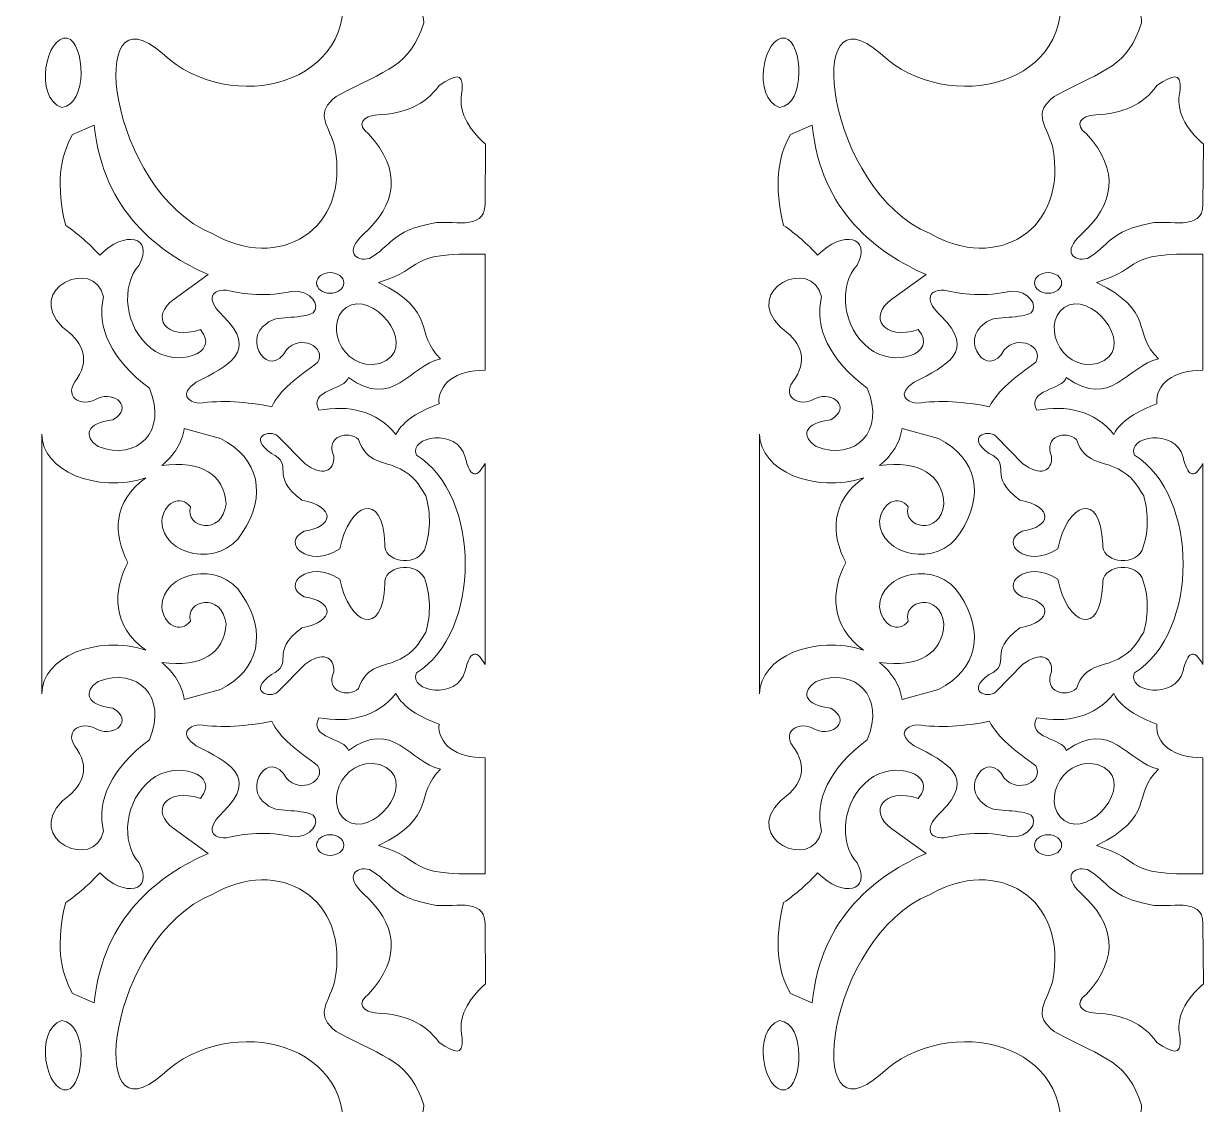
# Model space of a CAD drawing. Header units: centimetres. Extents: x -23 to 22, y -80 to 80.
# Drawn here: x -22.58 to 21.95, y -20.4 to 20.4 of the extents above; entities that cross this region are included whole.
import ezdxf

# ---------------------------------------------------------------- set-up
doc = ezdxf.new("R2010")
doc.units = ezdxf.units.CM
doc.header["$MEASUREMENT"] = 0
doc.layers.add('layer 1', color=7, linetype='Continuous')

msp = doc.modelspace()

# ---------------------------------------------------------------- linework, layer by layer
at = {"layer": 'layer 1', "color": 250, "lineweight": 9}
for points, knots in [([(-17.33545, 19.26617), (-20.32833, 21.9438), (-19.38366, 14.07704), (-15.46248, 12.47819), (-15.46248, 12.47819), (-12.98638, 11.0185), (-10.21822, 12.54945), (-10.84235, 15.78231), (-10.84235, 15.78231), (-11.15956, 16.73558), (-11.56354, 16.99963), (-10.78387, 17.65174), (-10.78387, 17.65174), (-8.82892, 18.6792), (-8.00672, 18.78489), (-7.47963, 20.43418), (-7.47963, 20.43418), (-7.43908, 21.79638), (-10.78742, 24.03295), (-10.60277, 21.97854), (-10.60277, 21.97854), (-9.8232, 18.08304), (-14.75558, 16.86803), (-17.33545, 19.26617)], [0, 0, 0, 0, 0.14285714, 0.14285714, 0.14285714, 0.14285714, 0.28571429, 0.28571429, 0.28571429, 0.28571429, 0.42857143, 0.42857143, 0.42857143, 0.42857143, 0.57142857, 0.57142857, 0.57142857, 0.57142857, 0.71428571, 0.71428571, 0.71428571, 0.71428571, 1, 1, 1, 1]), ([(-21.13934, 17.23846), (-20.15015, 17.31453), (-20.25736, 19.70531), (-20.93468, 19.84659), (-20.93468, 19.84659), (-21.73383, 19.99873), (-22.21137, 17.58621), (-21.13934, 17.23846)], [0, 0, 0, 0, 0.33333333, 0.33333333, 0.33333333, 0.33333333, 1, 1, 1, 1]), ([(-9.52635, 11.5369), (-8.72721, 11.97884), (-8.68823, 12.59464), (-7.12891, 12.8627), (-7.12891, 12.8627), (-6.49741, 13.02357), (-5.16635, 12.51971), (-5.16635, 13.57621), (-5.16635, 13.57621), (-5.16635, 13.57621), (-5.14667, 15.84746), (-5.14667, 15.84746), (-5.14667, 15.84746), (-5.81434, 16.45237), (-6.21394, 17.11164), (-6.02378, 17.89049), (-6.02378, 17.89049), (-5.99454, 18.62221), (-6.2837, 18.44827), (-6.90089, 18.06437), (-6.90089, 18.06437), (-7.42229, 17.32539), (-8.22144, 16.99937), (-9.21062, 16.95591), (-9.21062, 16.95591), (-9.79536, 16.93418), (-10.02926, 16.56469), (-9.56147, 16.23867), (-9.56147, 16.23867), (-8.26984, 14.84038), (-8.5233, 13.55806), (-9.76612, 12.43515), (-9.76612, 12.43515), (-10.47757, 11.79035), (-10.05263, 11.39924), (-9.52635, 11.5369)], [0, 0, 0, 0, 0.1, 0.1, 0.1, 0.1, 0.2, 0.2, 0.2, 0.2, 0.3, 0.3, 0.3, 0.3, 0.4, 0.4, 0.4, 0.4, 0.5, 0.5, 0.5, 0.5, 0.6, 0.6, 0.6, 0.6, 0.7, 0.7, 0.7, 0.7, 0.8, 0.8, 0.8, 0.8, 1, 1, 1, 1]), ([(-15.90591, 8.84897), (-15.11651, 7.92887), (-16.86244, 7.38313), (-17.77708, 8.15347), (-17.77708, 8.15347), (-18.77135, 8.91412), (-18.92723, 10.52248), (-18.21563, 11.28323), (-18.21563, 11.28323), (-17.65382, 12.36503), (-18.76139, 12.62351), (-19.70672, 11.65271), (-19.70672, 11.65271), (-20.09655, 12.0874), (-20.52536, 12.46413), (-20.99315, 12.7829), (-20.99315, 12.7829), (-21.36106, 14.26628), (-21.21974, 15.3711), (-20.73002, 16.21694), (-20.73002, 16.21694), (-20.73002, 16.21694), (-19.91138, 16.56469), (-19.91138, 16.56469), (-19.91138, 16.56469), (-19.58612, 13.27645), (-17.42989, 11.72786), (-15.61353, 10.92461), (-15.61353, 10.92461), (-15.61353, 10.92461), (-16.89997, 10.0009), (-16.89997, 10.0009), (-16.89997, 10.0009), (-17.83068, 9.34161), (-17.23132, 8.41427), (-15.90591, 8.84897)], [0, 0, 0, 0, 0.1, 0.1, 0.1, 0.1, 0.2, 0.2, 0.2, 0.2, 0.3, 0.3, 0.3, 0.3, 0.4, 0.4, 0.4, 0.4, 0.5, 0.5, 0.5, 0.5, 0.6, 0.6, 0.6, 0.6, 0.7, 0.7, 0.7, 0.7, 0.8, 0.8, 0.8, 0.8, 1, 1, 1, 1]), ([(-19.20969, 5.43667), (-20.21715, 5.33525), (-20.35115, 4.8245), (-19.7652, 4.43688), (-19.7652, 4.43688), (-18.28804, 3.87264), (-17.12952, 5.001), (-17.83555, 6.63206), (-17.83555, 6.63206), (-19.26818, 7.71878), (-19.84317, 8.93591), (-19.56054, 10.08783), (-19.56054, 10.08783), (-19.92173, 11.62192), (-22.58108, 10.38667), (-21.1101, 8.93591), (-21.1101, 8.93591), (-20.41314, 8.44329), (-20.0379, 7.83111), (-20.5546, 7.00154), (-20.5546, 7.00154), (-21.12486, 6.35837), (-20.45725, 5.84765), (-19.7652, 6.26257), (-19.7652, 6.26257), (-19.16572, 6.52527), (-18.40065, 5.93484), (-19.20969, 5.43667)], [0, 0, 0, 0, 0.125, 0.125, 0.125, 0.125, 0.25, 0.25, 0.25, 0.25, 0.375, 0.375, 0.375, 0.375, 0.5, 0.5, 0.5, 0.5, 0.625, 0.625, 0.625, 0.625, 0.75, 0.75, 0.75, 0.75, 1, 1, 1, 1]), ([(-11.43264, 5.80615), (-10.31673, 6.00551), (-9.25688, 5.79543), (-8.53086, 4.89331), (-8.53086, 4.89331), (-8.24336, 5.42399), (-7.65619, 5.76993), (-6.90089, 6.04523), (-6.90089, 6.04523), (-6.97523, 6.76768), (-6.25669, 7.34409), (-5.16635, 7.31126), (-5.16635, 7.31126), (-5.16635, 7.31126), (-5.16635, 11.69618), (-5.16635, 11.69618), (-5.16635, 11.69618), (-8.29472, 11.75413), (-7.31021, 11.20353), (-9.18138, 10.63119), (-9.18138, 10.63119), (-6.93988, 9.53722), (-7.85597, 8.70407), (-6.84242, 7.74052), (-6.84242, 7.74052), (-8.00216, 7.50868), (-8.63563, 5.7989), (-10.32163, 7.04501), (-10.32163, 7.04501), (-10.42883, 6.56686), (-11.85171, 6.58859), (-11.43264, 5.80615)], [0, 0, 0, 0, 0.11111111, 0.11111111, 0.11111111, 0.11111111, 0.22222222, 0.22222222, 0.22222222, 0.22222222, 0.33333333, 0.33333333, 0.33333333, 0.33333333, 0.44444444, 0.44444444, 0.44444444, 0.44444444, 0.55555556, 0.55555556, 0.55555556, 0.55555556, 0.66666667, 0.66666667, 0.66666667, 0.66666667, 0.77777778, 0.77777778, 0.77777778, 0.77777778, 1, 1, 1, 1]), ([(-11.52035, 10.60946), (-11.52035, 10.82552), (-11.29128, 11.00068), (-11.0087, 11.00068), (-11.0087, 11.00068), (-10.72612, 11.00068), (-10.49705, 10.82552), (-10.49705, 10.60946), (-10.49705, 10.60946), (-10.49705, 10.3934), (-10.72612, 10.21824), (-11.0087, 10.21824), (-11.0087, 10.21824), (-11.29128, 10.21824), (-11.52035, 10.3934), (-11.52035, 10.60946)], [0, 0, 0, 0, 0.2, 0.2, 0.2, 0.2, 0.4, 0.4, 0.4, 0.4, 0.6, 0.6, 0.6, 0.6, 1, 1, 1, 1]), ([(-15.96438, 6.06696), (-15.08972, 6.19285), (-14.16875, 6.12945), (-13.2161, 5.93656), (-13.2161, 5.93656), (-12.90059, 6.56864), (-12.25328, 7.06197), (-11.47162, 7.61458), (-11.47162, 7.61458), (-11.15484, 8.21059), (-12.13914, 8.67344), (-12.66059, 8.08827), (-12.66059, 8.08827), (-13.28311, 6.92092), (-14.36733, 8.43327), (-13.40614, 9.07718), (-13.40614, 9.07718), (-13.05529, 9.42855), (-12.23666, 9.20396), (-11.65191, 9.47927), (-11.65191, 9.47927), (-11.37653, 9.77454), (-11.70785, 10.30704), (-12.4267, 10.30518), (-12.4267, 10.30518), (-13.3087, 10.07114), (-14.35148, 10.1789), (-14.92646, 10.33778), (-14.92646, 10.33778), (-15.62698, 10.36269), (-15.60505, 9.8637), (-15.05803, 9.3706), (-15.05803, 9.3706), (-13.6922, 8.00858), (-14.84363, 7.50144), (-16.06671, 6.86027), (-16.06671, 6.86027), (-16.7361, 6.4046), (-16.36528, 6.12557), (-15.96438, 6.06696)], [0, 0, 0, 0, 0.09090909, 0.09090909, 0.09090909, 0.09090909, 0.18181818, 0.18181818, 0.18181818, 0.18181818, 0.27272727, 0.27272727, 0.27272727, 0.27272727, 0.36363636, 0.36363636, 0.36363636, 0.36363636, 0.45454545, 0.45454545, 0.45454545, 0.45454545, 0.54545455, 0.54545455, 0.54545455, 0.54545455, 0.63636364, 0.63636364, 0.63636364, 0.63636364, 0.72727273, 0.72727273, 0.72727273, 0.72727273, 0.81818182, 0.81818182, 0.81818182, 0.81818182, 1, 1, 1, 1]), ([(-10.20468, 9.78355), (-9.1373, 10.11325), (-7.65499, 8.06435), (-9.1415, 7.56799), (-9.1415, 7.56799), (-10.62583, 7.22732), (-11.3694, 9.31237), (-10.20468, 9.78355)], [0, 0, 0, 0, 0.33333333, 0.33333333, 0.33333333, 0.33333333, 1, 1, 1, 1]), ([(-21.89557, -4.90081), (-21.89557, -3.52364), (-19.81402, -2.65152), (-17.97275, -3.24881), (-17.97275, -3.24881), (-19.24388, -2.33368), (-19.21706, -1.01004), (-18.64425, 0.05755), (-18.64425, 0.05755), (-19.203, 1.11531), (-19.23272, 2.34169), (-17.97275, 3.2488), (-17.97275, 3.2488), (-19.81402, 2.65151), (-21.89557, 3.52362), (-21.89557, 4.9008), (-21.89557, 4.9008), (-21.89557, 1.63358), (-21.89557, -1.63357), (-21.89557, -4.90081)], [0, 0, 0, 0, 0.16666667, 0.16666667, 0.16666667, 0.16666667, 0.33333333, 0.33333333, 0.33333333, 0.33333333, 0.5, 0.5, 0.5, 0.5, 0.66666667, 0.66666667, 0.66666667, 0.66666667, 1, 1, 1, 1]), ([(-16.28599, 2.15477), (-16.6417, 2.64742), (-17.30927, 2.31416), (-17.36776, 1.61141), (-17.36776, 1.61141), (-17.36021, 0.3219), (-15.16322, -0.19659), (-14.3271, 1.17672), (-14.3271, 1.17672), (-13.40311, 2.58356), (-13.66259, 3.97185), (-15.14574, 4.74116), (-15.14574, 4.74116), (-15.14574, 4.74116), (-16.51988, 5.11065), (-16.51988, 5.11065), (-16.51988, 5.11065), (-16.60759, 4.57453), (-16.89021, 4.11085), (-17.36776, 3.71965), (-17.36776, 3.71965), (-15.86815, 3.91571), (-14.99348, 3.37506), (-14.94108, 2.26344), (-14.94108, 2.26344), (-15.08249, 1.04786), (-16.51508, 1.35582), (-16.28599, 2.15477)], [0, 0, 0, 0, 0.125, 0.125, 0.125, 0.125, 0.25, 0.25, 0.25, 0.25, 0.375, 0.375, 0.375, 0.375, 0.5, 0.5, 0.5, 0.5, 0.625, 0.625, 0.625, 0.625, 0.75, 0.75, 0.75, 0.75, 1, 1, 1, 1]), ([(-12.07585, 2.41558), (-13.35741, 3.3574), (-12.31462, 3.72326), (-13.23072, 4.17607), (-13.23072, 4.17607), (-14.1299, 4.79381), (-13.31123, 5.10169), (-12.9822, 4.8281), (-12.9822, 4.8281), (-12.9822, 4.8281), (-11.9589, 3.78485), (-11.9589, 3.78485), (-11.9589, 3.78485), (-11.30588, 3.28665), (-10.83811, 3.49677), (-10.87713, 4.0674), (-10.87713, 4.0674), (-11.19875, 4.83171), (-10.33139, 5.06355), (-9.94155, 4.6977), (-9.94155, 4.6977), (-9.60852, 3.77144), (-9.02563, 3.92805), (-8.36961, 3.58872), (-8.36961, 3.58872), (-7.83323, 3.31127), (-7.69349, 3.03245), (-7.39792, 2.56772), (-7.39792, 2.56772), (-7.20302, 1.85774), (-7.22252, 1.17673), (-7.4564, 0.52469), (-7.4564, 0.52469), (-7.8439, -0.15102), (-9.01336, 0.09896), (-8.94749, 0.76376), (-8.94749, 0.76376), (-9.01566, 2.81816), (-10.31184, 2.29644), (-10.64324, 0.56816), (-10.64324, 0.56816), (-11.85172, -0.19979), (-12.88475, 0.80725), (-11.98814, 1.24192), (-11.98814, 1.24192), (-10.88176, 1.38497), (-10.7745, 2.1493), (-12.07585, 2.41558)], [0, 0, 0, 0, 0.07692308, 0.07692308, 0.07692308, 0.07692308, 0.15384615, 0.15384615, 0.15384615, 0.15384615, 0.23076923, 0.23076923, 0.23076923, 0.23076923, 0.30769231, 0.30769231, 0.30769231, 0.30769231, 0.38461538, 0.38461538, 0.38461538, 0.38461538, 0.46153846, 0.46153846, 0.46153846, 0.46153846, 0.53846154, 0.53846154, 0.53846154, 0.53846154, 0.61538462, 0.61538462, 0.61538462, 0.61538462, 0.69230769, 0.69230769, 0.69230769, 0.69230769, 0.76923077, 0.76923077, 0.76923077, 0.76923077, 0.84615385, 0.84615385, 0.84615385, 0.84615385, 1, 1, 1, 1]), ([(-5.16635, 3.78851), (-5.52695, 3.14734), (-5.74411, 3.34023), (-5.91466, 4.03574), (-5.91466, 4.03574), (-6.21167, 5.16094), (-8.0751, 4.81363), (-7.74877, 4.11087), (-7.74877, 4.11087), (-5.30089, 2.59269), (-5.30075, -2.59262), (-7.74877, -4.11088), (-7.74877, -4.11088), (-8.0751, -4.81364), (-6.21167, -5.16095), (-5.91466, -4.03575), (-5.91466, -4.03575), (-5.74411, -3.34025), (-5.52695, -3.14735), (-5.16635, -3.78852), (-5.16635, -3.78852), (-5.16635, -1.26282), (-5.16635, 1.26277), (-5.16635, 3.78851)], [0, 0, 0, 0, 0.14285714, 0.14285714, 0.14285714, 0.14285714, 0.28571429, 0.28571429, 0.28571429, 0.28571429, 0.42857143, 0.42857143, 0.42857143, 0.42857143, 0.57142857, 0.57142857, 0.57142857, 0.57142857, 0.71428571, 0.71428571, 0.71428571, 0.71428571, 1, 1, 1, 1]), ([(-16.28599, -2.15478), (-16.6417, -2.64744), (-17.30927, -2.31417), (-17.36776, -1.61142), (-17.36776, -1.61142), (-17.36021, -0.32192), (-15.16322, 0.19658), (-14.3271, -1.17673), (-14.3271, -1.17673), (-13.40311, -2.58357), (-13.66259, -3.97186), (-15.14574, -4.74118), (-15.14574, -4.74118), (-15.14574, -4.74118), (-16.51988, -5.11066), (-16.51988, -5.11066), (-16.51988, -5.11066), (-16.60759, -4.57454), (-16.89021, -4.11087), (-17.36776, -3.71966), (-17.36776, -3.71966), (-15.86815, -3.91572), (-14.99348, -3.37507), (-14.94108, -2.26345), (-14.94108, -2.26345), (-15.08249, -1.04787), (-16.51508, -1.35583), (-16.28599, -2.15478)], [0, 0, 0, 0, 0.125, 0.125, 0.125, 0.125, 0.25, 0.25, 0.25, 0.25, 0.375, 0.375, 0.375, 0.375, 0.5, 0.5, 0.5, 0.5, 0.625, 0.625, 0.625, 0.625, 0.75, 0.75, 0.75, 0.75, 1, 1, 1, 1]), ([(-12.07585, -2.41559), (-13.35741, -3.35742), (-12.31462, -3.72328), (-13.23072, -4.17608), (-13.23072, -4.17608), (-14.1299, -4.79382), (-13.31123, -5.1017), (-12.9822, -4.82811), (-12.9822, -4.82811), (-12.9822, -4.82811), (-11.9589, -3.78486), (-11.9589, -3.78486), (-11.9589, -3.78486), (-11.30588, -3.28666), (-10.83811, -3.49678), (-10.87713, -4.06741), (-10.87713, -4.06741), (-11.19875, -4.83173), (-10.33139, -5.06356), (-9.94155, -4.69771), (-9.94155, -4.69771), (-9.60852, -3.77145), (-9.02563, -3.92806), (-8.36961, -3.58873), (-8.36961, -3.58873), (-7.83323, -3.31128), (-7.69349, -3.03247), (-7.39792, -2.56773), (-7.39792, -2.56773), (-7.20302, -1.85775), (-7.22252, -1.17674), (-7.4564, -0.5247), (-7.4564, -0.5247), (-7.8439, 0.15101), (-9.01336, -0.09897), (-8.94749, -0.76378), (-8.94749, -0.76378), (-9.01566, -2.81817), (-10.31184, -2.29645), (-10.64324, -0.56817), (-10.64324, -0.56817), (-11.85172, 0.19977), (-12.88475, -0.80726), (-11.98814, -1.24193), (-11.98814, -1.24193), (-10.88176, -1.38498), (-10.7745, -2.14931), (-12.07585, -2.41559)], [0, 0, 0, 0, 0.07692308, 0.07692308, 0.07692308, 0.07692308, 0.15384615, 0.15384615, 0.15384615, 0.15384615, 0.23076923, 0.23076923, 0.23076923, 0.23076923, 0.30769231, 0.30769231, 0.30769231, 0.30769231, 0.38461538, 0.38461538, 0.38461538, 0.38461538, 0.46153846, 0.46153846, 0.46153846, 0.46153846, 0.53846154, 0.53846154, 0.53846154, 0.53846154, 0.61538462, 0.61538462, 0.61538462, 0.61538462, 0.69230769, 0.69230769, 0.69230769, 0.69230769, 0.76923077, 0.76923077, 0.76923077, 0.76923077, 0.84615385, 0.84615385, 0.84615385, 0.84615385, 1, 1, 1, 1]), ([(-19.20969, -5.43668), (-20.21715, -5.33526), (-20.35115, -4.82451), (-19.7652, -4.43689), (-19.7652, -4.43689), (-18.28804, -3.87265), (-17.12952, -5.00101), (-17.83555, -6.63207), (-17.83555, -6.63207), (-19.26818, -7.71879), (-19.84317, -8.93592), (-19.56054, -10.08784), (-19.56054, -10.08784), (-19.92173, -11.62193), (-22.58108, -10.38669), (-21.1101, -8.93592), (-21.1101, -8.93592), (-20.41314, -8.4433), (-20.0379, -7.83112), (-20.5546, -7.00156), (-20.5546, -7.00156), (-21.12486, -6.35838), (-20.45725, -5.84766), (-19.7652, -6.26259), (-19.7652, -6.26259), (-19.16572, -6.52528), (-18.40065, -5.93486), (-19.20969, -5.43668)], [0, 0, 0, 0, 0.125, 0.125, 0.125, 0.125, 0.25, 0.25, 0.25, 0.25, 0.375, 0.375, 0.375, 0.375, 0.5, 0.5, 0.5, 0.5, 0.625, 0.625, 0.625, 0.625, 0.75, 0.75, 0.75, 0.75, 1, 1, 1, 1]), ([(-11.43264, -5.80616), (-10.31673, -6.00552), (-9.25688, -5.79544), (-8.53086, -4.89332), (-8.53086, -4.89332), (-8.24336, -5.424), (-7.65619, -5.76994), (-6.90089, -6.04524), (-6.90089, -6.04524), (-6.97523, -6.76769), (-6.25669, -7.3441), (-5.16635, -7.31127), (-5.16635, -7.31127), (-5.16635, -7.31127), (-5.16635, -11.69619), (-5.16635, -11.69619), (-5.16635, -11.69619), (-8.29472, -11.75415), (-7.31021, -11.20354), (-9.18138, -10.63121), (-9.18138, -10.63121), (-6.93988, -9.53723), (-7.85597, -8.70408), (-6.84242, -7.74053), (-6.84242, -7.74053), (-8.00216, -7.50869), (-8.63563, -5.79891), (-10.32163, -7.04503), (-10.32163, -7.04503), (-10.42883, -6.56687), (-11.85171, -6.5886), (-11.43264, -5.80616)], [0, 0, 0, 0, 0.11111111, 0.11111111, 0.11111111, 0.11111111, 0.22222222, 0.22222222, 0.22222222, 0.22222222, 0.33333333, 0.33333333, 0.33333333, 0.33333333, 0.44444444, 0.44444444, 0.44444444, 0.44444444, 0.55555556, 0.55555556, 0.55555556, 0.55555556, 0.66666667, 0.66666667, 0.66666667, 0.66666667, 0.77777778, 0.77777778, 0.77777778, 0.77777778, 1, 1, 1, 1]), ([(-15.96438, -6.06698), (-15.08972, -6.19286), (-14.16875, -6.12946), (-13.2161, -5.93657), (-13.2161, -5.93657), (-12.90059, -6.56865), (-12.25328, -7.06198), (-11.47162, -7.61459), (-11.47162, -7.61459), (-11.15484, -8.2106), (-12.13914, -8.67346), (-12.66059, -8.08828), (-12.66059, -8.08828), (-13.28311, -6.92093), (-14.36733, -8.43328), (-13.40614, -9.07719), (-13.40614, -9.07719), (-13.05529, -9.42856), (-12.23666, -9.20398), (-11.65191, -9.47928), (-11.65191, -9.47928), (-11.37653, -9.77456), (-11.70785, -10.30706), (-12.4267, -10.30519), (-12.4267, -10.30519), (-13.3087, -10.07115), (-14.35148, -10.17891), (-14.92646, -10.33779), (-14.92646, -10.33779), (-15.62698, -10.3627), (-15.60505, -9.86371), (-15.05803, -9.37061), (-15.05803, -9.37061), (-13.6922, -8.0086), (-14.84363, -7.50145), (-16.06671, -6.86028), (-16.06671, -6.86028), (-16.7361, -6.40461), (-16.36528, -6.12558), (-15.96438, -6.06698)], [0, 0, 0, 0, 0.09090909, 0.09090909, 0.09090909, 0.09090909, 0.18181818, 0.18181818, 0.18181818, 0.18181818, 0.27272727, 0.27272727, 0.27272727, 0.27272727, 0.36363636, 0.36363636, 0.36363636, 0.36363636, 0.45454545, 0.45454545, 0.45454545, 0.45454545, 0.54545455, 0.54545455, 0.54545455, 0.54545455, 0.63636364, 0.63636364, 0.63636364, 0.63636364, 0.72727273, 0.72727273, 0.72727273, 0.72727273, 0.81818182, 0.81818182, 0.81818182, 0.81818182, 1, 1, 1, 1]), ([(-15.90591, -8.84898), (-15.11651, -7.92888), (-16.86244, -7.38315), (-17.77708, -8.15348), (-17.77708, -8.15348), (-18.77135, -8.91413), (-18.92723, -10.52249), (-18.21563, -11.28324), (-18.21563, -11.28324), (-17.65382, -12.36504), (-18.76139, -12.62352), (-19.70672, -11.65272), (-19.70672, -11.65272), (-20.09655, -12.08741), (-20.52536, -12.46414), (-20.99315, -12.78291), (-20.99315, -12.78291), (-21.36106, -14.26629), (-21.21974, -15.37111), (-20.73002, -16.21695), (-20.73002, -16.21695), (-20.73002, -16.21695), (-19.91138, -16.5647), (-19.91138, -16.5647), (-19.91138, -16.5647), (-19.58612, -13.27646), (-17.42989, -11.72787), (-15.61353, -10.92462), (-15.61353, -10.92462), (-15.61353, -10.92462), (-16.89997, -10.00091), (-16.89997, -10.00091), (-16.89997, -10.00091), (-17.83068, -9.34163), (-17.23132, -8.41428), (-15.90591, -8.84898)], [0, 0, 0, 0, 0.1, 0.1, 0.1, 0.1, 0.2, 0.2, 0.2, 0.2, 0.3, 0.3, 0.3, 0.3, 0.4, 0.4, 0.4, 0.4, 0.5, 0.5, 0.5, 0.5, 0.6, 0.6, 0.6, 0.6, 0.7, 0.7, 0.7, 0.7, 0.8, 0.8, 0.8, 0.8, 1, 1, 1, 1]), ([(-10.20468, -9.78356), (-9.1373, -10.11326), (-7.65499, -8.06436), (-9.1415, -7.568), (-9.1415, -7.568), (-10.62583, -7.22733), (-11.3694, -9.31238), (-10.20468, -9.78356)], [0, 0, 0, 0, 0.33333333, 0.33333333, 0.33333333, 0.33333333, 1, 1, 1, 1]), ([(-11.52035, -10.60947), (-11.52035, -10.82553), (-11.29128, -11.00069), (-11.0087, -11.00069), (-11.0087, -11.00069), (-10.72612, -11.00069), (-10.49705, -10.82553), (-10.49705, -10.60947), (-10.49705, -10.60947), (-10.49705, -10.39341), (-10.72612, -10.21825), (-11.0087, -10.21825), (-11.0087, -10.21825), (-11.29128, -10.21825), (-11.52035, -10.39341), (-11.52035, -10.60947)], [0, 0, 0, 0, 0.2, 0.2, 0.2, 0.2, 0.4, 0.4, 0.4, 0.4, 0.6, 0.6, 0.6, 0.6, 1, 1, 1, 1]), ([(-17.33545, -19.26618), (-20.32833, -21.94381), (-19.38366, -14.07705), (-15.46248, -12.47821), (-15.46248, -12.47821), (-12.98638, -11.01851), (-10.21822, -12.54946), (-10.84235, -15.78232), (-10.84235, -15.78232), (-11.15956, -16.73559), (-11.56354, -16.99964), (-10.78387, -17.65175), (-10.78387, -17.65175), (-8.82892, -18.67921), (-8.00672, -18.7849), (-7.47963, -20.43419), (-7.47963, -20.43419), (-7.43908, -21.7964), (-10.78742, -24.03296), (-10.60277, -21.97856), (-10.60277, -21.97856), (-9.8232, -18.08305), (-14.75558, -16.86805), (-17.33545, -19.26618)], [0, 0, 0, 0, 0.14285714, 0.14285714, 0.14285714, 0.14285714, 0.28571429, 0.28571429, 0.28571429, 0.28571429, 0.42857143, 0.42857143, 0.42857143, 0.42857143, 0.57142857, 0.57142857, 0.57142857, 0.57142857, 0.71428571, 0.71428571, 0.71428571, 0.71428571, 1, 1, 1, 1]), ([(-9.52635, -11.53692), (-8.72721, -11.97885), (-8.68823, -12.59465), (-7.12891, -12.86272), (-7.12891, -12.86272), (-6.49741, -13.02359), (-5.16635, -12.51972), (-5.16635, -13.57622), (-5.16635, -13.57622), (-5.16635, -13.57622), (-5.14667, -15.84747), (-5.14667, -15.84747), (-5.14667, -15.84747), (-5.81434, -16.45238), (-6.21394, -17.11165), (-6.02378, -17.8905), (-6.02378, -17.8905), (-5.99454, -18.62222), (-6.2837, -18.44829), (-6.90089, -18.06438), (-6.90089, -18.06438), (-7.42229, -17.3254), (-8.22144, -16.99939), (-9.21062, -16.95592), (-9.21062, -16.95592), (-9.79536, -16.93419), (-10.02926, -16.5647), (-9.56147, -16.23869), (-9.56147, -16.23869), (-8.26984, -14.8404), (-8.5233, -13.55807), (-9.76612, -12.43516), (-9.76612, -12.43516), (-10.47757, -11.79037), (-10.05263, -11.39925), (-9.52635, -11.53692)], [0, 0, 0, 0, 0.1, 0.1, 0.1, 0.1, 0.2, 0.2, 0.2, 0.2, 0.3, 0.3, 0.3, 0.3, 0.4, 0.4, 0.4, 0.4, 0.5, 0.5, 0.5, 0.5, 0.6, 0.6, 0.6, 0.6, 0.7, 0.7, 0.7, 0.7, 0.8, 0.8, 0.8, 0.8, 1, 1, 1, 1]), ([(-21.13934, -17.23847), (-20.15015, -17.31454), (-20.25736, -19.70532), (-20.93468, -19.8466), (-20.93468, -19.8466), (-21.73383, -19.99874), (-22.21137, -17.58622), (-21.13934, -17.23847)], [0, 0, 0, 0, 0.33333333, 0.33333333, 0.33333333, 0.33333333, 1, 1, 1, 1])]:
    msp.add_open_spline(points, degree=3, knots=knots, dxfattribs=at)
at = {"layer": 'layer 1', "color": 242, "lineweight": 9}
for points, knots in [([(9.75789, 19.26617), (6.76501, 21.9438), (7.70968, 14.07704), (11.63086, 12.47819), (11.63086, 12.47819), (14.10696, 11.0185), (16.87512, 12.54945), (16.25099, 15.78231), (16.25099, 15.78231), (15.93378, 16.73558), (15.5298, 16.99963), (16.30947, 17.65174), (16.30947, 17.65174), (18.26442, 18.6792), (19.08662, 18.78489), (19.61371, 20.43418), (19.61371, 20.43418), (19.65426, 21.79638), (16.30592, 24.03295), (16.49057, 21.97854), (16.49057, 21.97854), (17.27014, 18.08304), (12.33776, 16.86803), (9.75789, 19.26617)], [0, 0, 0, 0, 0.14285714, 0.14285714, 0.14285714, 0.14285714, 0.28571429, 0.28571429, 0.28571429, 0.28571429, 0.42857143, 0.42857143, 0.42857143, 0.42857143, 0.57142857, 0.57142857, 0.57142857, 0.57142857, 0.71428571, 0.71428571, 0.71428571, 0.71428571, 1, 1, 1, 1]), ([(5.954, 17.23846), (6.94319, 17.31453), (6.83598, 19.70531), (6.15866, 19.84659), (6.15866, 19.84659), (5.35951, 19.99873), (4.88197, 17.58621), (5.954, 17.23846)], [0, 0, 0, 0, 0.33333333, 0.33333333, 0.33333333, 0.33333333, 1, 1, 1, 1]), ([(17.56699, 11.5369), (18.36613, 11.97884), (18.40511, 12.59464), (19.96443, 12.8627), (19.96443, 12.8627), (20.59593, 13.02357), (21.92699, 12.51971), (21.92699, 13.57621), (21.92699, 13.57621), (21.92699, 13.57621), (21.94667, 15.84746), (21.94667, 15.84746), (21.94667, 15.84746), (21.279, 16.45237), (20.8794, 17.11164), (21.06956, 17.89049), (21.06956, 17.89049), (21.0988, 18.62221), (20.80964, 18.44827), (20.19245, 18.06437), (20.19245, 18.06437), (19.67105, 17.32539), (18.8719, 16.99937), (17.88272, 16.95591), (17.88272, 16.95591), (17.29798, 16.93418), (17.06408, 16.56469), (17.53187, 16.23867), (17.53187, 16.23867), (18.8235, 14.84038), (18.57004, 13.55806), (17.32722, 12.43515), (17.32722, 12.43515), (16.61577, 11.79035), (17.04071, 11.39924), (17.56699, 11.5369)], [0, 0, 0, 0, 0.1, 0.1, 0.1, 0.1, 0.2, 0.2, 0.2, 0.2, 0.3, 0.3, 0.3, 0.3, 0.4, 0.4, 0.4, 0.4, 0.5, 0.5, 0.5, 0.5, 0.6, 0.6, 0.6, 0.6, 0.7, 0.7, 0.7, 0.7, 0.8, 0.8, 0.8, 0.8, 1, 1, 1, 1]), ([(11.18743, 8.84897), (11.97683, 7.92887), (10.2309, 7.38313), (9.31626, 8.15347), (9.31626, 8.15347), (8.32199, 8.91412), (8.16611, 10.52248), (8.87771, 11.28323), (8.87771, 11.28323), (9.43952, 12.36503), (8.33195, 12.62351), (7.38662, 11.65271), (7.38662, 11.65271), (6.99679, 12.0874), (6.56798, 12.46413), (6.10019, 12.7829), (6.10019, 12.7829), (5.73228, 14.26628), (5.8736, 15.3711), (6.36332, 16.21694), (6.36332, 16.21694), (6.36332, 16.21694), (7.18196, 16.56469), (7.18196, 16.56469), (7.18196, 16.56469), (7.50722, 13.27645), (9.66345, 11.72786), (11.47981, 10.92461), (11.47981, 10.92461), (11.47981, 10.92461), (10.19337, 10.0009), (10.19337, 10.0009), (10.19337, 10.0009), (9.26266, 9.34161), (9.86202, 8.41427), (11.18743, 8.84897)], [0, 0, 0, 0, 0.1, 0.1, 0.1, 0.1, 0.2, 0.2, 0.2, 0.2, 0.3, 0.3, 0.3, 0.3, 0.4, 0.4, 0.4, 0.4, 0.5, 0.5, 0.5, 0.5, 0.6, 0.6, 0.6, 0.6, 0.7, 0.7, 0.7, 0.7, 0.8, 0.8, 0.8, 0.8, 1, 1, 1, 1]), ([(7.88365, 5.43667), (6.87619, 5.33525), (6.74219, 4.8245), (7.32814, 4.43688), (7.32814, 4.43688), (8.8053, 3.87264), (9.96382, 5.001), (9.25779, 6.63206), (9.25779, 6.63206), (7.82516, 7.71878), (7.25017, 8.93591), (7.5328, 10.08783), (7.5328, 10.08783), (7.17161, 11.62192), (4.51226, 10.38667), (5.98324, 8.93591), (5.98324, 8.93591), (6.6802, 8.44329), (7.05544, 7.83111), (6.53874, 7.00154), (6.53874, 7.00154), (5.96848, 6.35837), (6.63609, 5.84765), (7.32814, 6.26257), (7.32814, 6.26257), (7.92762, 6.52527), (8.69269, 5.93484), (7.88365, 5.43667)], [0, 0, 0, 0, 0.125, 0.125, 0.125, 0.125, 0.25, 0.25, 0.25, 0.25, 0.375, 0.375, 0.375, 0.375, 0.5, 0.5, 0.5, 0.5, 0.625, 0.625, 0.625, 0.625, 0.75, 0.75, 0.75, 0.75, 1, 1, 1, 1]), ([(15.6607, 5.80615), (16.77661, 6.00551), (17.83646, 5.79543), (18.56248, 4.89331), (18.56248, 4.89331), (18.84998, 5.42399), (19.43715, 5.76993), (20.19245, 6.04523), (20.19245, 6.04523), (20.11811, 6.76768), (20.83665, 7.34409), (21.92699, 7.31126), (21.92699, 7.31126), (21.92699, 7.31126), (21.92699, 11.69618), (21.92699, 11.69618), (21.92699, 11.69618), (18.79862, 11.75413), (19.78313, 11.20353), (17.91196, 10.63119), (17.91196, 10.63119), (20.15346, 9.53722), (19.23737, 8.70407), (20.25092, 7.74052), (20.25092, 7.74052), (19.09118, 7.50868), (18.45771, 5.7989), (16.77171, 7.04501), (16.77171, 7.04501), (16.66451, 6.56686), (15.24163, 6.58859), (15.6607, 5.80615)], [0, 0, 0, 0, 0.11111111, 0.11111111, 0.11111111, 0.11111111, 0.22222222, 0.22222222, 0.22222222, 0.22222222, 0.33333333, 0.33333333, 0.33333333, 0.33333333, 0.44444444, 0.44444444, 0.44444444, 0.44444444, 0.55555556, 0.55555556, 0.55555556, 0.55555556, 0.66666667, 0.66666667, 0.66666667, 0.66666667, 0.77777778, 0.77777778, 0.77777778, 0.77777778, 1, 1, 1, 1]), ([(15.57299, 10.60946), (15.57299, 10.82552), (15.80206, 11.00068), (16.08464, 11.00068), (16.08464, 11.00068), (16.36722, 11.00068), (16.59629, 10.82552), (16.59629, 10.60946), (16.59629, 10.60946), (16.59629, 10.3934), (16.36722, 10.21824), (16.08464, 10.21824), (16.08464, 10.21824), (15.80206, 10.21824), (15.57299, 10.3934), (15.57299, 10.60946)], [0, 0, 0, 0, 0.2, 0.2, 0.2, 0.2, 0.4, 0.4, 0.4, 0.4, 0.6, 0.6, 0.6, 0.6, 1, 1, 1, 1]), ([(11.12896, 6.06696), (12.00362, 6.19285), (12.92459, 6.12945), (13.87724, 5.93656), (13.87724, 5.93656), (14.19275, 6.56864), (14.84006, 7.06197), (15.62172, 7.61458), (15.62172, 7.61458), (15.9385, 8.21059), (14.9542, 8.67344), (14.43275, 8.08827), (14.43275, 8.08827), (13.81023, 6.92092), (12.72601, 8.43327), (13.6872, 9.07718), (13.6872, 9.07718), (14.03805, 9.42855), (14.85668, 9.20396), (15.44143, 9.47927), (15.44143, 9.47927), (15.71681, 9.77454), (15.38549, 10.30704), (14.66664, 10.30518), (14.66664, 10.30518), (13.78464, 10.07114), (12.74186, 10.1789), (12.16688, 10.33778), (12.16688, 10.33778), (11.46636, 10.36269), (11.48829, 9.8637), (12.03531, 9.3706), (12.03531, 9.3706), (13.40114, 8.00858), (12.24971, 7.50144), (11.02663, 6.86027), (11.02663, 6.86027), (10.35724, 6.4046), (10.72806, 6.12557), (11.12896, 6.06696)], [0, 0, 0, 0, 0.09090909, 0.09090909, 0.09090909, 0.09090909, 0.18181818, 0.18181818, 0.18181818, 0.18181818, 0.27272727, 0.27272727, 0.27272727, 0.27272727, 0.36363636, 0.36363636, 0.36363636, 0.36363636, 0.45454545, 0.45454545, 0.45454545, 0.45454545, 0.54545455, 0.54545455, 0.54545455, 0.54545455, 0.63636364, 0.63636364, 0.63636364, 0.63636364, 0.72727273, 0.72727273, 0.72727273, 0.72727273, 0.81818182, 0.81818182, 0.81818182, 0.81818182, 1, 1, 1, 1]), ([(16.88866, 9.78355), (17.95604, 10.11325), (19.43835, 8.06435), (17.95184, 7.56799), (17.95184, 7.56799), (16.46751, 7.22732), (15.72394, 9.31237), (16.88866, 9.78355)], [0, 0, 0, 0, 0.33333333, 0.33333333, 0.33333333, 0.33333333, 1, 1, 1, 1]), ([(5.19777, -4.90081), (5.19777, -3.52364), (7.27932, -2.65152), (9.12059, -3.24881), (9.12059, -3.24881), (7.84946, -2.33368), (7.87628, -1.01004), (8.44909, 0.05755), (8.44909, 0.05755), (7.89034, 1.11531), (7.86062, 2.34169), (9.12059, 3.2488), (9.12059, 3.2488), (7.27932, 2.65151), (5.19777, 3.52362), (5.19777, 4.9008), (5.19777, 4.9008), (5.19777, 1.63358), (5.19777, -1.63357), (5.19777, -4.90081)], [0, 0, 0, 0, 0.16666667, 0.16666667, 0.16666667, 0.16666667, 0.33333333, 0.33333333, 0.33333333, 0.33333333, 0.5, 0.5, 0.5, 0.5, 0.66666667, 0.66666667, 0.66666667, 0.66666667, 1, 1, 1, 1]), ([(10.80735, 2.15477), (10.45164, 2.64742), (9.78407, 2.31416), (9.72558, 1.61141), (9.72558, 1.61141), (9.73313, 0.3219), (11.93012, -0.19659), (12.76624, 1.17672), (12.76624, 1.17672), (13.69023, 2.58356), (13.43075, 3.97185), (11.9476, 4.74116), (11.9476, 4.74116), (11.9476, 4.74116), (10.57346, 5.11065), (10.57346, 5.11065), (10.57346, 5.11065), (10.48575, 4.57453), (10.20313, 4.11085), (9.72558, 3.71965), (9.72558, 3.71965), (11.22519, 3.91571), (12.09986, 3.37506), (12.15226, 2.26344), (12.15226, 2.26344), (12.01085, 1.04786), (10.57826, 1.35582), (10.80735, 2.15477)], [0, 0, 0, 0, 0.125, 0.125, 0.125, 0.125, 0.25, 0.25, 0.25, 0.25, 0.375, 0.375, 0.375, 0.375, 0.5, 0.5, 0.5, 0.5, 0.625, 0.625, 0.625, 0.625, 0.75, 0.75, 0.75, 0.75, 1, 1, 1, 1]), ([(15.01749, 2.41558), (13.73593, 3.3574), (14.77872, 3.72326), (13.86262, 4.17607), (13.86262, 4.17607), (12.96344, 4.79381), (13.78211, 5.10169), (14.11114, 4.8281), (14.11114, 4.8281), (14.11114, 4.8281), (15.13444, 3.78485), (15.13444, 3.78485), (15.13444, 3.78485), (15.78746, 3.28665), (16.25523, 3.49677), (16.21621, 4.0674), (16.21621, 4.0674), (15.89459, 4.83171), (16.76195, 5.06355), (17.15179, 4.6977), (17.15179, 4.6977), (17.48482, 3.77144), (18.06771, 3.92805), (18.72373, 3.58872), (18.72373, 3.58872), (19.26011, 3.31127), (19.39985, 3.03245), (19.69542, 2.56772), (19.69542, 2.56772), (19.89032, 1.85774), (19.87082, 1.17673), (19.63694, 0.52469), (19.63694, 0.52469), (19.24944, -0.15102), (18.07998, 0.09896), (18.14585, 0.76376), (18.14585, 0.76376), (18.07768, 2.81816), (16.7815, 2.29644), (16.4501, 0.56816), (16.4501, 0.56816), (15.24162, -0.19979), (14.20859, 0.80725), (15.1052, 1.24192), (15.1052, 1.24192), (16.21158, 1.38497), (16.31884, 2.1493), (15.01749, 2.41558)], [0, 0, 0, 0, 0.07692308, 0.07692308, 0.07692308, 0.07692308, 0.15384615, 0.15384615, 0.15384615, 0.15384615, 0.23076923, 0.23076923, 0.23076923, 0.23076923, 0.30769231, 0.30769231, 0.30769231, 0.30769231, 0.38461538, 0.38461538, 0.38461538, 0.38461538, 0.46153846, 0.46153846, 0.46153846, 0.46153846, 0.53846154, 0.53846154, 0.53846154, 0.53846154, 0.61538462, 0.61538462, 0.61538462, 0.61538462, 0.69230769, 0.69230769, 0.69230769, 0.69230769, 0.76923077, 0.76923077, 0.76923077, 0.76923077, 0.84615385, 0.84615385, 0.84615385, 0.84615385, 1, 1, 1, 1]), ([(21.92699, 3.78851), (21.56639, 3.14734), (21.34923, 3.34023), (21.17868, 4.03574), (21.17868, 4.03574), (20.88167, 5.16094), (19.01824, 4.81363), (19.34457, 4.11087), (19.34457, 4.11087), (21.79245, 2.59269), (21.79259, -2.59262), (19.34457, -4.11088), (19.34457, -4.11088), (19.01824, -4.81364), (20.88167, -5.16095), (21.17868, -4.03575), (21.17868, -4.03575), (21.34923, -3.34025), (21.56639, -3.14735), (21.92699, -3.78852), (21.92699, -3.78852), (21.92699, -1.26282), (21.92699, 1.26277), (21.92699, 3.78851)], [0, 0, 0, 0, 0.14285714, 0.14285714, 0.14285714, 0.14285714, 0.28571429, 0.28571429, 0.28571429, 0.28571429, 0.42857143, 0.42857143, 0.42857143, 0.42857143, 0.57142857, 0.57142857, 0.57142857, 0.57142857, 0.71428571, 0.71428571, 0.71428571, 0.71428571, 1, 1, 1, 1]), ([(10.80735, -2.15478), (10.45164, -2.64744), (9.78407, -2.31417), (9.72558, -1.61142), (9.72558, -1.61142), (9.73313, -0.32192), (11.93012, 0.19658), (12.76624, -1.17673), (12.76624, -1.17673), (13.69023, -2.58357), (13.43075, -3.97186), (11.9476, -4.74118), (11.9476, -4.74118), (11.9476, -4.74118), (10.57346, -5.11066), (10.57346, -5.11066), (10.57346, -5.11066), (10.48575, -4.57454), (10.20313, -4.11087), (9.72558, -3.71966), (9.72558, -3.71966), (11.22519, -3.91572), (12.09986, -3.37507), (12.15226, -2.26345), (12.15226, -2.26345), (12.01085, -1.04787), (10.57826, -1.35583), (10.80735, -2.15478)], [0, 0, 0, 0, 0.125, 0.125, 0.125, 0.125, 0.25, 0.25, 0.25, 0.25, 0.375, 0.375, 0.375, 0.375, 0.5, 0.5, 0.5, 0.5, 0.625, 0.625, 0.625, 0.625, 0.75, 0.75, 0.75, 0.75, 1, 1, 1, 1]), ([(15.01749, -2.41559), (13.73593, -3.35742), (14.77872, -3.72328), (13.86262, -4.17608), (13.86262, -4.17608), (12.96344, -4.79382), (13.78211, -5.1017), (14.11114, -4.82811), (14.11114, -4.82811), (14.11114, -4.82811), (15.13444, -3.78486), (15.13444, -3.78486), (15.13444, -3.78486), (15.78746, -3.28666), (16.25523, -3.49678), (16.21621, -4.06741), (16.21621, -4.06741), (15.89459, -4.83173), (16.76195, -5.06356), (17.15179, -4.69771), (17.15179, -4.69771), (17.48482, -3.77145), (18.06771, -3.92806), (18.72373, -3.58873), (18.72373, -3.58873), (19.26011, -3.31128), (19.39985, -3.03247), (19.69542, -2.56773), (19.69542, -2.56773), (19.89032, -1.85775), (19.87082, -1.17674), (19.63694, -0.5247), (19.63694, -0.5247), (19.24944, 0.15101), (18.07998, -0.09897), (18.14585, -0.76378), (18.14585, -0.76378), (18.07768, -2.81817), (16.7815, -2.29645), (16.4501, -0.56817), (16.4501, -0.56817), (15.24162, 0.19977), (14.20859, -0.80726), (15.1052, -1.24193), (15.1052, -1.24193), (16.21158, -1.38498), (16.31884, -2.14931), (15.01749, -2.41559)], [0, 0, 0, 0, 0.07692308, 0.07692308, 0.07692308, 0.07692308, 0.15384615, 0.15384615, 0.15384615, 0.15384615, 0.23076923, 0.23076923, 0.23076923, 0.23076923, 0.30769231, 0.30769231, 0.30769231, 0.30769231, 0.38461538, 0.38461538, 0.38461538, 0.38461538, 0.46153846, 0.46153846, 0.46153846, 0.46153846, 0.53846154, 0.53846154, 0.53846154, 0.53846154, 0.61538462, 0.61538462, 0.61538462, 0.61538462, 0.69230769, 0.69230769, 0.69230769, 0.69230769, 0.76923077, 0.76923077, 0.76923077, 0.76923077, 0.84615385, 0.84615385, 0.84615385, 0.84615385, 1, 1, 1, 1]), ([(7.88365, -5.43668), (6.87619, -5.33526), (6.74219, -4.82451), (7.32814, -4.43689), (7.32814, -4.43689), (8.8053, -3.87265), (9.96382, -5.00101), (9.25779, -6.63207), (9.25779, -6.63207), (7.82516, -7.71879), (7.25017, -8.93592), (7.5328, -10.08784), (7.5328, -10.08784), (7.17161, -11.62193), (4.51226, -10.38669), (5.98324, -8.93592), (5.98324, -8.93592), (6.6802, -8.4433), (7.05544, -7.83112), (6.53874, -7.00156), (6.53874, -7.00156), (5.96848, -6.35838), (6.63609, -5.84766), (7.32814, -6.26259), (7.32814, -6.26259), (7.92762, -6.52528), (8.69269, -5.93486), (7.88365, -5.43668)], [0, 0, 0, 0, 0.125, 0.125, 0.125, 0.125, 0.25, 0.25, 0.25, 0.25, 0.375, 0.375, 0.375, 0.375, 0.5, 0.5, 0.5, 0.5, 0.625, 0.625, 0.625, 0.625, 0.75, 0.75, 0.75, 0.75, 1, 1, 1, 1]), ([(15.6607, -5.80616), (16.77661, -6.00552), (17.83646, -5.79544), (18.56248, -4.89332), (18.56248, -4.89332), (18.84998, -5.424), (19.43715, -5.76994), (20.19245, -6.04524), (20.19245, -6.04524), (20.11811, -6.76769), (20.83665, -7.3441), (21.92699, -7.31127), (21.92699, -7.31127), (21.92699, -7.31127), (21.92699, -11.69619), (21.92699, -11.69619), (21.92699, -11.69619), (18.79862, -11.75415), (19.78313, -11.20354), (17.91196, -10.63121), (17.91196, -10.63121), (20.15346, -9.53723), (19.23737, -8.70408), (20.25092, -7.74053), (20.25092, -7.74053), (19.09118, -7.50869), (18.45771, -5.79891), (16.77171, -7.04503), (16.77171, -7.04503), (16.66451, -6.56687), (15.24163, -6.5886), (15.6607, -5.80616)], [0, 0, 0, 0, 0.11111111, 0.11111111, 0.11111111, 0.11111111, 0.22222222, 0.22222222, 0.22222222, 0.22222222, 0.33333333, 0.33333333, 0.33333333, 0.33333333, 0.44444444, 0.44444444, 0.44444444, 0.44444444, 0.55555556, 0.55555556, 0.55555556, 0.55555556, 0.66666667, 0.66666667, 0.66666667, 0.66666667, 0.77777778, 0.77777778, 0.77777778, 0.77777778, 1, 1, 1, 1]), ([(11.12896, -6.06698), (12.00362, -6.19286), (12.92459, -6.12946), (13.87724, -5.93657), (13.87724, -5.93657), (14.19275, -6.56865), (14.84006, -7.06198), (15.62172, -7.61459), (15.62172, -7.61459), (15.9385, -8.2106), (14.9542, -8.67346), (14.43275, -8.08828), (14.43275, -8.08828), (13.81023, -6.92093), (12.72601, -8.43328), (13.6872, -9.07719), (13.6872, -9.07719), (14.03805, -9.42856), (14.85668, -9.20398), (15.44143, -9.47928), (15.44143, -9.47928), (15.71681, -9.77456), (15.38549, -10.30706), (14.66664, -10.30519), (14.66664, -10.30519), (13.78464, -10.07115), (12.74186, -10.17891), (12.16688, -10.33779), (12.16688, -10.33779), (11.46636, -10.3627), (11.48829, -9.86371), (12.03531, -9.37061), (12.03531, -9.37061), (13.40114, -8.0086), (12.24971, -7.50145), (11.02663, -6.86028), (11.02663, -6.86028), (10.35724, -6.40461), (10.72806, -6.12558), (11.12896, -6.06698)], [0, 0, 0, 0, 0.09090909, 0.09090909, 0.09090909, 0.09090909, 0.18181818, 0.18181818, 0.18181818, 0.18181818, 0.27272727, 0.27272727, 0.27272727, 0.27272727, 0.36363636, 0.36363636, 0.36363636, 0.36363636, 0.45454545, 0.45454545, 0.45454545, 0.45454545, 0.54545455, 0.54545455, 0.54545455, 0.54545455, 0.63636364, 0.63636364, 0.63636364, 0.63636364, 0.72727273, 0.72727273, 0.72727273, 0.72727273, 0.81818182, 0.81818182, 0.81818182, 0.81818182, 1, 1, 1, 1]), ([(11.18743, -8.84898), (11.97683, -7.92888), (10.2309, -7.38315), (9.31626, -8.15348), (9.31626, -8.15348), (8.32199, -8.91413), (8.16611, -10.52249), (8.87771, -11.28324), (8.87771, -11.28324), (9.43952, -12.36504), (8.33195, -12.62352), (7.38662, -11.65272), (7.38662, -11.65272), (6.99679, -12.08741), (6.56798, -12.46414), (6.10019, -12.78291), (6.10019, -12.78291), (5.73228, -14.26629), (5.8736, -15.37111), (6.36332, -16.21695), (6.36332, -16.21695), (6.36332, -16.21695), (7.18196, -16.5647), (7.18196, -16.5647), (7.18196, -16.5647), (7.50722, -13.27646), (9.66345, -11.72787), (11.47981, -10.92462), (11.47981, -10.92462), (11.47981, -10.92462), (10.19337, -10.00091), (10.19337, -10.00091), (10.19337, -10.00091), (9.26266, -9.34163), (9.86202, -8.41428), (11.18743, -8.84898)], [0, 0, 0, 0, 0.1, 0.1, 0.1, 0.1, 0.2, 0.2, 0.2, 0.2, 0.3, 0.3, 0.3, 0.3, 0.4, 0.4, 0.4, 0.4, 0.5, 0.5, 0.5, 0.5, 0.6, 0.6, 0.6, 0.6, 0.7, 0.7, 0.7, 0.7, 0.8, 0.8, 0.8, 0.8, 1, 1, 1, 1]), ([(16.88866, -9.78356), (17.95604, -10.11326), (19.43835, -8.06436), (17.95184, -7.568), (17.95184, -7.568), (16.46751, -7.22733), (15.72394, -9.31238), (16.88866, -9.78356)], [0, 0, 0, 0, 0.33333333, 0.33333333, 0.33333333, 0.33333333, 1, 1, 1, 1]), ([(15.57299, -10.60947), (15.57299, -10.82553), (15.80206, -11.00069), (16.08464, -11.00069), (16.08464, -11.00069), (16.36722, -11.00069), (16.59629, -10.82553), (16.59629, -10.60947), (16.59629, -10.60947), (16.59629, -10.39341), (16.36722, -10.21825), (16.08464, -10.21825), (16.08464, -10.21825), (15.80206, -10.21825), (15.57299, -10.39341), (15.57299, -10.60947)], [0, 0, 0, 0, 0.2, 0.2, 0.2, 0.2, 0.4, 0.4, 0.4, 0.4, 0.6, 0.6, 0.6, 0.6, 1, 1, 1, 1]), ([(9.75789, -19.26618), (6.76501, -21.94381), (7.70968, -14.07705), (11.63086, -12.47821), (11.63086, -12.47821), (14.10696, -11.01851), (16.87512, -12.54946), (16.25099, -15.78232), (16.25099, -15.78232), (15.93378, -16.73559), (15.5298, -16.99964), (16.30947, -17.65175), (16.30947, -17.65175), (18.26442, -18.67921), (19.08662, -18.7849), (19.61371, -20.43419), (19.61371, -20.43419), (19.65426, -21.7964), (16.30592, -24.03296), (16.49057, -21.97856), (16.49057, -21.97856), (17.27014, -18.08305), (12.33776, -16.86805), (9.75789, -19.26618)], [0, 0, 0, 0, 0.14285714, 0.14285714, 0.14285714, 0.14285714, 0.28571429, 0.28571429, 0.28571429, 0.28571429, 0.42857143, 0.42857143, 0.42857143, 0.42857143, 0.57142857, 0.57142857, 0.57142857, 0.57142857, 0.71428571, 0.71428571, 0.71428571, 0.71428571, 1, 1, 1, 1]), ([(17.56699, -11.53692), (18.36613, -11.97885), (18.40511, -12.59465), (19.96443, -12.86272), (19.96443, -12.86272), (20.59593, -13.02359), (21.92699, -12.51972), (21.92699, -13.57622), (21.92699, -13.57622), (21.92699, -13.57622), (21.94667, -15.84747), (21.94667, -15.84747), (21.94667, -15.84747), (21.279, -16.45238), (20.8794, -17.11165), (21.06956, -17.8905), (21.06956, -17.8905), (21.0988, -18.62222), (20.80964, -18.44829), (20.19245, -18.06438), (20.19245, -18.06438), (19.67105, -17.3254), (18.8719, -16.99939), (17.88272, -16.95592), (17.88272, -16.95592), (17.29798, -16.93419), (17.06408, -16.5647), (17.53187, -16.23869), (17.53187, -16.23869), (18.8235, -14.8404), (18.57004, -13.55807), (17.32722, -12.43516), (17.32722, -12.43516), (16.61577, -11.79037), (17.04071, -11.39925), (17.56699, -11.53692)], [0, 0, 0, 0, 0.1, 0.1, 0.1, 0.1, 0.2, 0.2, 0.2, 0.2, 0.3, 0.3, 0.3, 0.3, 0.4, 0.4, 0.4, 0.4, 0.5, 0.5, 0.5, 0.5, 0.6, 0.6, 0.6, 0.6, 0.7, 0.7, 0.7, 0.7, 0.8, 0.8, 0.8, 0.8, 1, 1, 1, 1]), ([(5.954, -17.23847), (6.94319, -17.31454), (6.83598, -19.70532), (6.15866, -19.8466), (6.15866, -19.8466), (5.35951, -19.99874), (4.88197, -17.58622), (5.954, -17.23847)], [0, 0, 0, 0, 0.33333333, 0.33333333, 0.33333333, 0.33333333, 1, 1, 1, 1])]:
    msp.add_open_spline(points, degree=3, knots=knots, dxfattribs=at)

doc.saveas('drawing.dxf')
